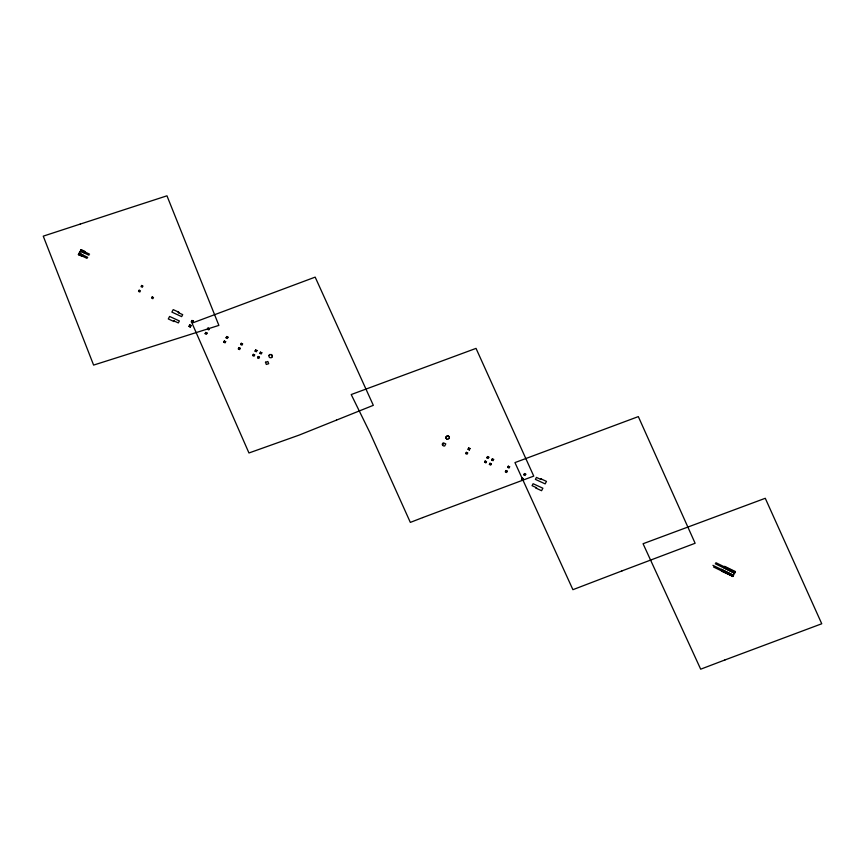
<?xml version="1.0" encoding="UTF-8"?>
<svg xmlns="http://www.w3.org/2000/svg" width="865" height="865" viewBox="0 0 865 865"><rect width="100%" height="100%" fill="white"/><g stroke="black" fill="none" stroke-linecap="round" stroke-linejoin="round"><path stroke-width="1.3" d="M272.302 356.672L271.253 357.775L269.88 357.678L268.972 356.726L269.08 355.18M272.27 356.942L272.378 355.407M442.404 444.945L442.502 443.41L443.496 442.858L445.778 443.907L444.675 445.994L443.312 445.897L442.426 444.664M449.303 438.112L448.254 439.215L446.881 439.128L445.972 438.166L446.081 436.63M449.27 438.393L449.378 436.857M189.013 326.321L190.3 326.916L189.013 326.321L189.662 324.905L190.949 325.5L190.3 326.916M189.662 324.905L190.916 325.737M190.278 325.705L189.705 325.878L190.289 325.554M191.338 321.899L192.625 322.494L191.338 321.899L191.987 320.483L193.273 321.077L192.625 322.494M191.987 320.483L193.252 321.315M192.603 321.283L192.03 321.456L192.625 321.131M207.07 332.917L206.421 334.333L205.156 333.501M205.135 333.739L205.784 332.322M209.395 328.495L208.746 329.911L207.481 329.078M207.459 329.316L208.108 327.9M225.668 341.48L225.03 342.886L223.765 342.064M223.732 342.302L224.381 340.886M228.003 337.058L227.354 338.475L226.089 337.642M226.068 337.88L226.706 336.463M240.265 348.195L239.627 349.611L238.362 348.779M238.329 349.017L238.978 347.6M242.6 343.773L241.951 345.189L240.686 344.357M240.665 344.594L241.313 343.178M254.656 354.812L254.007 356.229L252.742 355.396M252.721 355.634L253.358 354.218M256.981 350.39L256.332 351.806L255.067 350.974M255.045 351.212L255.694 349.795M259.489 357.04L258.84 358.456L257.575 357.623M257.554 357.861L258.203 356.445M261.814 352.617L261.176 354.034L259.911 353.201M259.878 353.439L260.527 352.023M269.047 355.461L270.096 354.358M272.345 355.688L271.459 354.455M445.972 438.166L446.881 439.128M446.048 436.911L447.097 435.809M449.346 437.139L448.47 435.906M467.662 452.828L467.014 454.244L465.748 453.411M465.727 453.649L466.376 452.233M468.052 449.238L469.338 449.822L468.052 449.238L468.7 447.821M469.338 449.822L469.987 448.416M486.487 461.488L485.838 462.905L484.573 462.072M484.551 462.31L485.2 460.894M488.812 457.077L488.174 458.493L486.909 457.661M486.876 457.899L487.525 456.482M491.32 463.716L490.682 465.132L489.417 464.3M489.385 464.537L490.033 463.121M493.656 459.304L493.007 460.721L491.742 459.888M491.72 460.126L492.358 458.71M507.312 471.079L506.663 472.495L505.398 471.663M505.376 471.901L506.025 470.484M509.636 466.657L508.998 468.073L507.733 467.241M507.701 467.478L508.35 466.062M523.433 478.496L522.784 479.913L521.519 479.08M521.498 479.318L522.146 477.902M525.758 474.074L525.12 475.49L523.855 474.658M523.822 474.896L524.471 473.479M721.897 571.246L732.958 576.231L722.059 570.932M732.785 576.544L735.455 571.505M443.021 444.34L443.312 443.777M173.53 321.348L173.8 320.829L178.341 322.915L179.379 320.947L169.605 316.449L168.297 318.936L174.016 321.575L174.287 321.056M178.439 312.038L178.168 312.557L182.699 314.644L181.661 316.612L171.886 312.114L173.205 309.627L178.925 312.265L178.644 312.784M190.322 326.678L190.949 325.5M192.657 322.256L193.273 321.077M536.127 487.557L535.857 488.076L541.577 490.704L542.885 488.217L533.11 483.719L532.072 485.687L536.614 487.784L536.343 488.303M540.484 479.286L540.766 478.767L546.485 481.394L545.166 483.881L535.392 479.383L536.441 477.415L540.971 479.502L541.241 478.983M270.064 354.639L271.437 354.736M447.064 436.09L448.438 436.176M84.857 251.423L81.202 249.65M84.683 251.726L81.04 250.082L89.56 254.159M84.067 252.796L80.434 251.142L88.933 255.218M82.845 254.916L79.223 253.272L87.7 257.348M82.24 255.986L78.618 254.342L87.084 258.408M82.056 256.289L78.434 254.526M208.076 328.138L209.373 328.732M226.684 336.701L227.971 337.296M241.281 343.416L242.568 344.011M255.662 350.033L256.959 350.628M260.506 352.26L261.792 352.855M468.679 448.059L469.965 448.654M487.503 456.72L488.79 457.315M492.336 458.947L493.623 459.542M508.328 466.3L509.615 466.895M524.45 473.717L525.736 474.312M205.751 332.56L207.038 333.155M224.359 341.124L225.646 341.718M238.956 347.838L240.243 348.433M253.337 354.455L254.624 355.05M258.17 356.683L259.468 357.277M466.343 452.471L467.641 453.065M485.168 461.132L486.465 461.726M490.012 463.359L491.298 463.954M505.993 470.722L507.29 471.317M522.114 478.14L523.412 478.734M724.535 566.305L735.423 571.603M724.373 566.618L735.218 572.122L715.852 562.693M723.789 567.699L734.634 573.203L715.279 563.775M721.432 569.267L733.488 575.355L712.911 565.332M713.549 567.008L732.915 576.436M265.479 362.24L266.312 364.446L268.701 363.722L267.858 361.505L265.479 362.24M139.157 290.218L138.53 291.397L139.816 291.992L140.444 290.813L139.157 290.218M141.655 285.472L141.027 286.65L142.325 287.245L142.941 286.066L141.655 285.472M152.197 296.933L151.57 298.111L152.856 298.706L153.483 297.528L152.197 296.933M468.938 448.438L469.133 448.967L468.938 448.438M81.213 249.769L78.445 254.645L81.213 249.769M336.539 420.087L299.128 435.106L248.958 452.979L192.008 323.132L315.174 277.124L373.323 405.328L336.539 420.087M422.736 517.584L410.334 522.395L369.961 432.738L351.212 394.548L476.031 348.379L533.748 476.107L422.736 517.584M621.989 570.9L572.911 589.681L514.956 462.591L638.327 416.606L695.125 543.263L621.989 570.9M724.957 659.941L700.682 669.186L643.063 543.728L765.276 498.283L821.75 623.762L724.957 659.941M80.153 224.1L43.25 236.156L93.604 365.084L218.877 325.391L166.967 195.814L117.272 211.968A1272.35 198.312 -16.4 0 1 80.186 224.111"/></g></svg>
